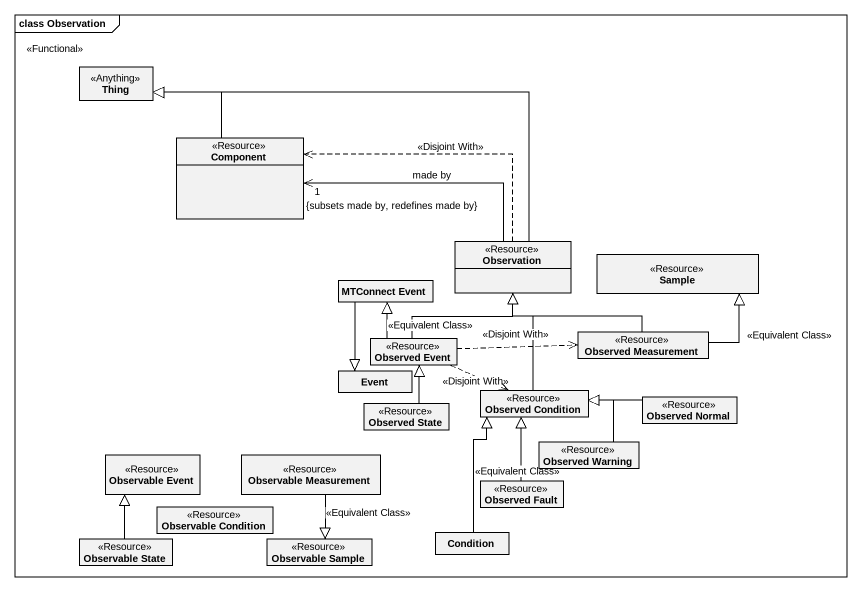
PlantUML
@startuml
mainframe class Observation
hide circle
hide empty members
class Thing <<Anything>>
class "Component" as Component_ <<Resource>>
class Observation <<Resource>>
class Sample <<Resource>>
class "MTConnect Event" as MTConnect_Event
class "Observed Event" as Observed_Event <<Resource>>
class "Observed Measurement" as Observed_Measurement <<Resource>>
class Event
class "Observed State" as Observed_State <<Resource>>
class "Observed Condition" as Observed_Condition <<Resource>>
class "Observed Normal" as Observed_Normal <<Resource>>
class "Observable Event" as Observable_Event <<Resource>>
class "Observable Measurement" as Observable_Measurement <<Resource>>
class "Observed Warning" as Observed_Warning <<Resource>>
class "Observed Fault" as Observed_Fault <<Resource>>
class "Observable State" as Observable_State <<Resource>>
class "Observable Condition" as Observable_Condition <<Resource>>
class "Observable Sample" as Observable_Sample <<Resource>>
class Condition
Component_ -up-|> Thing
Observation -left-|> Thing
Observation -left-> "1\n{subsets made by, redefines made by}\n<<Functional>>" Component_ : made by
Observation .left.> Component_ : <<Disjoint With>>
MTConnect_Event --|> Event
Observed_Event -up-|> Observation
Observed_Event -up-|> MTConnect_Event : <<Equivalent Class>>
Observed_Event .right.> Observed_Measurement : <<Disjoint With>>
Observed_Event .right.> Observed_Condition : <<Disjoint With>>
Observed_Measurement -up-|> Observation
Observed_Measurement -up-|> Sample : <<Equivalent Class>>
Observed_State -up-|> Observed_Event
Observed_Condition -up-|> Observation
Observed_Normal -left-|> Observed_Condition
Observable_Measurement --|> Observable_Sample : <<Equivalent Class>>
Observed_Warning -up-|> Observed_Condition
Observed_Fault -up-|> Observed_Condition
Observable_State -up-|> Observable_Event
Condition -up-|> Observed_Condition : <<Equivalent Class>>
@enduml
